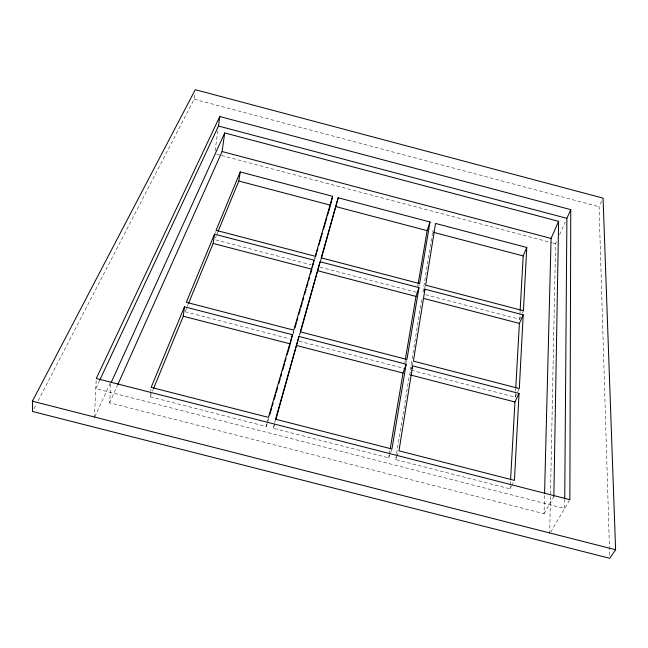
<?xml version="1.0" encoding="UTF-8"?>
<svg xmlns="http://www.w3.org/2000/svg" width="648" height="648" viewBox="0 0 648 648"><rect width="100%" height="100%" fill="white"/><g stroke="black" fill="none" stroke-linecap="round" stroke-linejoin="round"><path stroke-width="0.49" stroke-dasharray="3.24 2.43" d="M564.732 499.373L564.659 508.469L95.791 388.638L99.209 381.316M549.682 533.822L555.579 243.713L557.191 240.084M110.824 384.159L109.642 402.813L544.045 513.694L544.539 494.465M94.373 417.887L96.277 378.489M396.479 454.613L395.669 459.602L510.057 488.859L510.227 485.83M510.284 484.817L510.511 480.776M411.213 370.227L515.233 397.143L515.516 392.089M515.573 391.084L515.695 389.059M425.517 294.686L519.631 319.278L519.858 315.26M519.915 314.256L520.085 311.234M268.612 418.754L266.36 426.53L150.166 396.811L150.66 392.089M150.757 391.141L150.952 389.254M38.135 400.723L194.181 99.193L194.829 93.498M215.128 150.749L217.809 130.977M215.687 233.126L215.954 231.271M396.641 453.608L409.471 374.714L410.735 371.174M410.241 369.976L421.945 297.975M422.925 291.932L432.5 233.086M274.477 423.776L273.399 428.328L388.687 457.82L389.189 454.823M389.359 453.827L390.039 449.842M404.83 362.41L405.17 360.442M417.701 286.408L418.033 284.415M266.36 426.53L267.405 421.961M267.616 421.046L268.029 419.224M292.912 333.801L293.771 330.14M274.695 422.861L275.335 420.123M314.564 258.981L314.993 257.167M299.4 335.478L300.275 331.825M320.549 260.545L321.206 257.839M273.399 428.328L274.776 423.46M299.732 335.105L300.283 333.161M320.663 261.039L321.214 259.095M293.301 333.526L293.852 331.606M314.742 259.492L315.309 257.548M432.661 232.089L433.237 230.364M418.77 286.23L419.361 284.472M424.416 288.66L425.323 286.027M405.697 363.002L406.628 360.345M411.82 365.553L413.4 361.13M388.687 457.82L390.307 453.414M390.631 452.539L391.927 449.015M395.669 459.602L396.657 456.97M396.989 456.087L398.642 451.697M150.166 396.811L152.069 392.186M152.45 391.254L153.212 389.408M185.506 310.789L187.037 307.047M187.426 306.115L188.195 304.244M215.501 237.759L216.262 235.896M216.651 234.965L217.793 232.178M519.631 319.278L520.765 316.718M522.28 313.3L523.422 310.732M559.613 234.649L565.267 221.964M109.642 402.813L117.499 385.26M94.794 416.964L110.314 382.911M609.679 555.263L599.044 206.712L602.664 198.993M515.233 397.143L517.266 392.858M517.671 392L519.299 388.565M33.955 408.799L36.28 404.312M510.057 488.859L511.369 486.316M511.815 485.465L514.002 481.229M544.045 513.694L553.846 496.522M550.679 532.13L569.39 500.475M185.117 311.729L289.68 338.783M299.06 341.204L403.834 368.315M215.711 239.873L311.113 264.797M319.991 267.122L416.688 292.386M216.675 154.232L220.587 155.269M221.559 155.528L551.675 242.676M552.647 242.935L555.579 243.713M194.181 99.193L599.044 206.712"/><path stroke-width="0.97" d="M570.767 209.628L569.859 499.681L96.277 378.489L219.777 116.527L570.767 209.628L566.887 218.336L564.74 498.361M553.846 496.522L558.608 221.333L224.718 132.929L111.302 382.255M544.563 493.452L551.092 238.432L558.608 221.333M519.04 393.417L514.439 480.387L398.974 450.822L412.638 365.869L519.04 393.417L514.957 401.995L510.575 479.771M523.203 314.871L519.299 388.565L413.4 361.13L424.975 289.194L523.203 314.871L519.396 323.425L515.751 388.055M526.767 247.487L523.422 310.732L425.623 285.152L435.553 223.439L526.767 247.487L523.203 255.936L520.142 310.23M183.271 316.224L184.469 306.796L292.434 334.749L290.296 343.894L183.271 316.224L153.592 388.476M99.638 380.4L218.481 126.036L219.777 116.527M117.912 384.337L222.086 151.527L224.718 132.929M188.576 303.305L213.16 243.454L214.512 234.163L314.061 260.196L312.344 267.43M238.796 181.035L240.246 171.947L332.602 196.295L330.472 205.181L238.796 181.035L218.174 231.247M406.15 364.192L391.927 449.015L275.554 419.215L298.971 336.442L406.15 364.192L403.032 373.046L390.201 448.845M418.981 287.623L406.944 359.462L300.275 331.825L320.096 261.768L418.981 287.623L416 296.42L405.332 359.454M429.989 221.972L419.661 283.589L321.206 257.839L338.199 197.77L429.989 221.972L427.137 230.639L418.203 283.419M275.878 419.572L298.971 336.442M300.559 332.189L320.096 261.768M321.489 258.123L338.199 197.77M292.434 334.749L268.45 417.393L151.154 387.358L184.469 306.796M314.061 260.196L293.771 330.14L186.324 302.308L214.512 234.163M332.602 196.295L315.203 256.268L216.092 230.34L240.246 171.947M269.738 414.866L271.714 408.062M272.273 406.118L273.124 403.202M274.25 399.314L275.651 394.446M276.218 392.502L277.627 387.642M278.753 383.754L280.163 378.894M280.722 376.95L281.564 374.034M282.69 370.146L284.666 363.342M285.225 361.398L286.076 358.482M287.202 354.594L290.012 344.866M294.97 327.775L296.355 322.971M296.914 321.052L297.748 318.176M298.858 314.337L300.251 309.541M300.802 307.622L302.195 302.827M302.746 300.907L303.58 298.023M304.69 294.192L306.083 289.389M306.642 287.469L308.027 282.674M308.586 280.754L309.42 277.879M310.53 274.039L311.915 269.244L213.16 243.454M315.584 256.576L316.426 253.668M316.994 251.732L317.836 248.824M318.954 244.944L322.323 233.304M323.449 229.424L326.819 217.785M327.386 215.849L330.188 206.153M424.067 291.827L424.975 289.194M411.691 368.526L412.638 365.869M32.4 401.217L195.267 89.699L603.061 198.134L615.6 549.739L609.768 558.301L32.562 411.488L32.4 401.217L615.6 549.739M296.776 345.57L403.032 373.046M410.443 374.965L514.957 401.995M317.901 270.807L416 296.42M423.897 298.485L519.396 323.425M222.086 151.527L551.092 238.432M336.029 206.647L427.137 230.639M433.634 232.349L523.203 255.936M218.481 126.036L566.887 218.336"/></g></svg>
